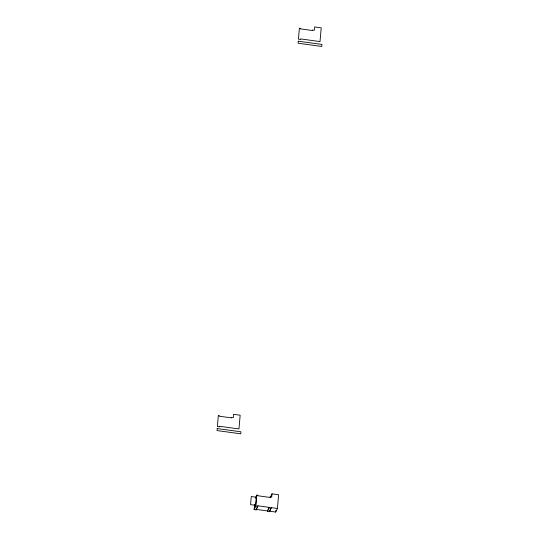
<?xml version="1.0" encoding="UTF-8"?>
<svg xmlns="http://www.w3.org/2000/svg" width="539" height="539" viewBox="0 0 539 539"><rect width="100%" height="100%" fill="white"/><g stroke="black" fill="none" stroke-linecap="round" stroke-linejoin="round"><path stroke-width="0.81" d="M270.295 497.416L272 493.839L278.602 494.741L277.417 508.472L271.191 507.623L269.446 511.72L267.425 511.444L269.177 507.347L257.905 505.804L256.153 509.901L254.132 509.624L254.536 504.928M254.704 504.598L254.428 507.839L255.621 505.333L256.321 497.234L251.275 496.547L250.574 504.645L255.621 505.333M254.132 509.624L255.843 506.047L256.786 495.092L257.797 495.226L257.75 495.745L270.032 497.423L270.073 496.904L271.717 497.133L272 493.839M256.153 509.901L257.905 505.804M267.425 511.444L269.177 507.347M269.446 511.72L271.191 507.623M269.487 511.201L275.712 512.05L275.853 510.433M255.762 497.234L256.786 495.092M255.722 498.487L256.321 497.234M275.712 512.05L277.417 508.472M255.843 506.047L257.858 506.323M269.129 507.866L271.151 508.142M256.2 509.382L267.472 510.925M217.224 428.552L217.049 430.58L240.731 433.821L240.906 431.786L217.224 428.552M218.342 415.562L217.399 426.517L219.413 426.794L219.461 426.275L238.972 428.943L240.158 415.212L233.555 414.309L233.272 417.604L231.629 417.381L231.588 417.893L219.306 416.216L219.353 415.697L218.342 415.562M298.269 41.193L298.094 43.221L321.776 46.462L321.951 44.427L298.269 41.193M299.388 28.203L298.444 39.158L300.459 39.435L300.506 38.916L320.018 41.584L321.204 27.853L314.601 26.95L314.318 30.245L312.674 30.016L312.633 30.534L300.351 28.857L300.398 28.338L299.388 28.203"/></g></svg>
